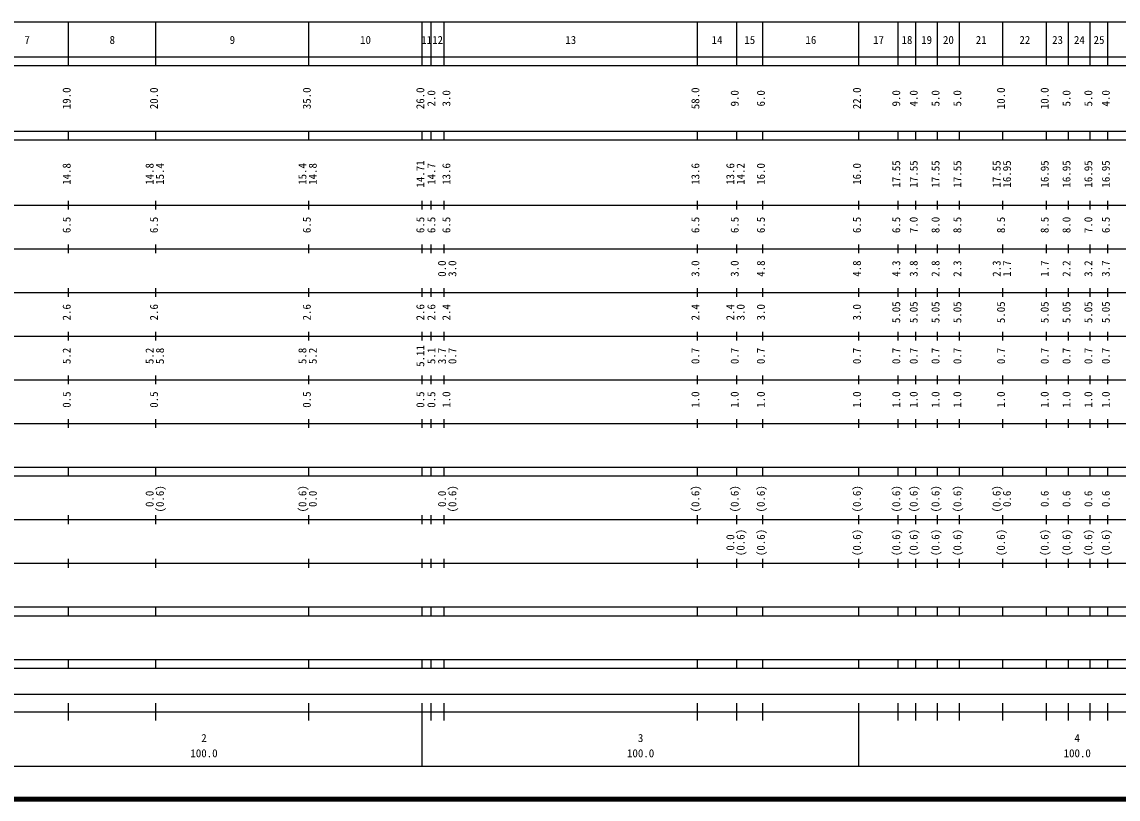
# Model space of a CAD drawing. Units: millimetres on the paper, enlarged 1000 times. Extents: x -32835295 to 680000, y -214460296 to 380000.
# Drawn here: x 176296 to 427357, y 20000 to 198000 of the extents above; entities that cross this region are included whole.
import ezdxf
from ezdxf.enums import TextEntityAlignment as Align

# ---------------------------------------------------------------- set-up
doc = ezdxf.new("R2010")
doc.units = ezdxf.units.MM
doc.header["$LTSCALE"] = 1000
doc.layers.add('M-TTL', color=2, linetype='Continuous', lineweight=140)
doc.layers.add('M-TTL-BAND', color=7, linetype='Continuous', lineweight=25)
doc.styles.add('ＭＳ ゴシック', font='')
doc.styles.get('ＭＳ ゴシック').set_extended_font_data('MS Gothic')

msp = doc.modelspace()

# ---------------------------------------------------------------- linework, layer by layer
at = {"layer": 'M-TTL'}
msp.add_line((40000, 20000), (680000, 20000), dxfattribs=at)
at = {"layer": 'M-TTL-BAND'}
for p, q in [((68000, 198000), (579000, 198000)), ((187000, 188000), (187000, 198000)), ((207000, 188000), (207000, 198000)), ((242000, 188000), (242000, 198000)), ((268000, 188000), (268000, 198000)), ((270000, 188000), (270000, 198000)), ((273000, 188000), (273000, 198000)), ((331000, 188000), (331000, 198000)), ((340000, 188000), (340000, 198000)), ((346000, 188000), (346000, 198000)), ((368000, 188000), (368000, 198000)), ((377000, 188000), (377000, 198000)), ((381000, 188000), (381000, 198000)), ((386000, 188000), (386000, 198000)), ((391000, 188000), (391000, 198000)), ((401000, 188000), (401000, 198000)), ((411000, 188000), (411000, 198000)), ((416000, 188000), (416000, 198000)), ((421000, 188000), (421000, 198000)), ((425000, 188000), (425000, 198000)), ((40000, 190000), (579000, 190000)), ((40000, 188000), (579000, 188000)), ((40000, 173000), (579000, 173000)), ((40000, 171000), (579000, 171000)), ((187000, 171000), (187000, 173000)), ((207000, 171000), (207000, 173000)), ((242000, 171000), (242000, 173000)), ((268000, 171000), (268000, 173000)), ((270000, 171000), (270000, 173000)), ((273000, 171000), (273000, 173000)), ((331000, 171000), (331000, 173000)), ((340000, 171000), (340000, 173000)), ((346000, 171000), (346000, 173000)), ((368000, 171000), (368000, 173000)), ((377000, 171000), (377000, 173000)), ((381000, 171000), (381000, 173000)), ((386000, 171000), (386000, 173000)), ((391000, 171000), (391000, 173000)), ((401000, 171000), (401000, 173000)), ((411000, 171000), (411000, 173000)), ((416000, 171000), (416000, 173000)), ((421000, 171000), (421000, 173000)), ((425000, 171000), (425000, 173000)), ((40000, 156000), (579000, 156000)), ((187000, 155000), (187000, 157000)), ((207000, 155000), (207000, 157000)), ((242000, 155000), (242000, 157000)), ((268000, 155000), (268000, 157000)), ((270000, 155000), (270000, 157000)), ((273000, 155000), (273000, 157000)), ((331000, 155000), (331000, 157000)), ((340000, 155000), (340000, 157000)), ((346000, 155000), (346000, 157000)), ((368000, 155000), (368000, 157000)), ((377000, 155000), (377000, 157000)), ((381000, 155000), (381000, 157000)), ((386000, 155000), (386000, 157000)), ((391000, 155000), (391000, 157000)), ((401000, 155000), (401000, 157000)), ((411000, 155000), (411000, 157000)), ((416000, 155000), (416000, 157000)), ((421000, 155000), (421000, 157000)), ((425000, 155000), (425000, 157000)), ((46000, 146000), (579000, 146000)), ((187000, 145000), (187000, 147000)), ((207000, 145000), (207000, 147000)), ((242000, 145000), (242000, 147000)), ((268000, 145000), (268000, 147000)), ((270000, 145000), (270000, 147000)), ((273000, 145000), (273000, 147000)), ((331000, 145000), (331000, 147000)), ((340000, 145000), (340000, 147000)), ((346000, 145000), (346000, 147000)), ((368000, 145000), (368000, 147000)), ((377000, 145000), (377000, 147000)), ((381000, 145000), (381000, 147000)), ((386000, 145000), (386000, 147000)), ((391000, 145000), (391000, 147000)), ((401000, 145000), (401000, 147000)), ((411000, 145000), (411000, 147000)), ((416000, 145000), (416000, 147000)), ((421000, 145000), (421000, 147000)), ((425000, 145000), (425000, 147000)), ((52000, 136000), (579000, 136000)), ((187000, 135000), (187000, 137000)), ((207000, 135000), (207000, 137000)), ((242000, 135000), (242000, 137000)), ((268000, 135000), (268000, 137000)), ((270000, 135000), (270000, 137000)), ((273000, 135000), (273000, 137000)), ((331000, 135000), (331000, 137000)), ((340000, 135000), (340000, 137000)), ((346000, 135000), (346000, 137000)), ((368000, 135000), (368000, 137000)), ((377000, 135000), (377000, 137000)), ((381000, 135000), (381000, 137000)), ((386000, 135000), (386000, 137000)), ((391000, 135000), (391000, 137000)), ((401000, 135000), (401000, 137000)), ((411000, 135000), (411000, 137000)), ((416000, 135000), (416000, 137000)), ((421000, 135000), (421000, 137000)), ((425000, 135000), (425000, 137000)), ((46000, 126000), (579000, 126000)), ((187000, 125000), (187000, 127000)), ((207000, 125000), (207000, 127000)), ((242000, 125000), (242000, 127000)), ((268000, 125000), (268000, 127000)), ((270000, 125000), (270000, 127000)), ((273000, 125000), (273000, 127000)), ((331000, 125000), (331000, 127000)), ((340000, 125000), (340000, 127000)), ((346000, 125000), (346000, 127000)), ((368000, 125000), (368000, 127000)), ((377000, 125000), (377000, 127000)), ((381000, 125000), (381000, 127000)), ((386000, 125000), (386000, 127000)), ((391000, 125000), (391000, 127000)), ((401000, 125000), (401000, 127000)), ((411000, 125000), (411000, 127000)), ((416000, 125000), (416000, 127000)), ((421000, 125000), (421000, 127000)), ((425000, 125000), (425000, 127000)), ((52000, 116000), (579000, 116000)), ((187000, 115000), (187000, 117000)), ((207000, 115000), (207000, 117000)), ((242000, 115000), (242000, 117000)), ((268000, 115000), (268000, 117000)), ((270000, 115000), (270000, 117000)), ((273000, 115000), (273000, 117000)), ((331000, 115000), (331000, 117000)), ((340000, 115000), (340000, 117000)), ((346000, 115000), (346000, 117000)), ((368000, 115000), (368000, 117000)), ((377000, 115000), (377000, 117000)), ((381000, 115000), (381000, 117000)), ((386000, 115000), (386000, 117000)), ((391000, 115000), (391000, 117000)), ((401000, 115000), (401000, 117000)), ((411000, 115000), (411000, 117000)), ((416000, 115000), (416000, 117000)), ((421000, 115000), (421000, 117000)), ((425000, 115000), (425000, 117000)), ((46000, 106000), (579000, 106000)), ((187000, 105000), (187000, 107000)), ((207000, 105000), (207000, 107000)), ((242000, 105000), (242000, 107000)), ((268000, 105000), (268000, 107000)), ((270000, 105000), (270000, 107000)), ((273000, 105000), (273000, 107000)), ((331000, 105000), (331000, 107000)), ((340000, 105000), (340000, 107000)), ((346000, 105000), (346000, 107000)), ((368000, 105000), (368000, 107000)), ((377000, 105000), (377000, 107000)), ((381000, 105000), (381000, 107000)), ((386000, 105000), (386000, 107000)), ((391000, 105000), (391000, 107000)), ((401000, 105000), (401000, 107000)), ((411000, 105000), (411000, 107000)), ((416000, 105000), (416000, 107000)), ((421000, 105000), (421000, 107000)), ((425000, 105000), (425000, 107000)), ((40000, 96000), (579000, 96000)), ((187000, 94000), (187000, 96000)), ((207000, 94000), (207000, 96000)), ((242000, 94000), (242000, 96000)), ((268000, 94000), (268000, 96000)), ((270000, 94000), (270000, 96000)), ((273000, 94000), (273000, 96000)), ((331000, 94000), (331000, 96000)), ((340000, 94000), (340000, 96000)), ((346000, 94000), (346000, 96000)), ((368000, 94000), (368000, 96000)), ((377000, 94000), (377000, 96000)), ((381000, 94000), (381000, 96000)), ((386000, 94000), (386000, 96000)), ((391000, 94000), (391000, 96000)), ((401000, 94000), (401000, 96000)), ((411000, 94000), (411000, 96000)), ((416000, 94000), (416000, 96000)), ((421000, 94000), (421000, 96000)), ((425000, 94000), (425000, 96000)), ((40000, 94000), (579000, 94000)), ((49000, 84000), (579000, 84000)), ((187000, 83000), (187000, 85000)), ((207000, 83000), (207000, 85000)), ((242000, 83000), (242000, 85000)), ((268000, 83000), (268000, 85000)), ((270000, 83000), (270000, 85000)), ((273000, 83000), (273000, 85000)), ((331000, 83000), (331000, 85000)), ((340000, 83000), (340000, 85000)), ((346000, 83000), (346000, 85000)), ((368000, 83000), (368000, 85000)), ((377000, 83000), (377000, 85000)), ((381000, 83000), (381000, 85000)), ((386000, 83000), (386000, 85000)), ((391000, 83000), (391000, 85000)), ((401000, 83000), (401000, 85000)), ((411000, 83000), (411000, 85000)), ((416000, 83000), (416000, 85000)), ((421000, 83000), (421000, 85000)), ((425000, 83000), (425000, 85000)), ((40000, 74000), (579000, 74000)), ((187000, 73000), (187000, 75000)), ((207000, 73000), (207000, 75000)), ((242000, 73000), (242000, 75000)), ((268000, 73000), (268000, 75000)), ((270000, 73000), (270000, 75000)), ((273000, 73000), (273000, 75000)), ((331000, 73000), (331000, 75000)), ((340000, 73000), (340000, 75000)), ((346000, 73000), (346000, 75000)), ((368000, 73000), (368000, 75000)), ((377000, 73000), (377000, 75000)), ((381000, 73000), (381000, 75000)), ((386000, 73000), (386000, 75000)), ((391000, 73000), (391000, 75000)), ((401000, 73000), (401000, 75000)), ((411000, 73000), (411000, 75000)), ((416000, 73000), (416000, 75000)), ((421000, 73000), (421000, 75000)), ((425000, 73000), (425000, 75000)), ((40000, 64000), (579000, 64000)), ((187000, 62000), (187000, 64000)), ((207000, 62000), (207000, 64000)), ((242000, 62000), (242000, 64000)), ((268000, 62000), (268000, 64000)), ((270000, 62000), (270000, 64000)), ((273000, 62000), (273000, 64000)), ((331000, 62000), (331000, 64000)), ((340000, 62000), (340000, 64000)), ((346000, 62000), (346000, 64000)), ((368000, 62000), (368000, 64000)), ((377000, 62000), (377000, 64000)), ((381000, 62000), (381000, 64000)), ((386000, 62000), (386000, 64000)), ((391000, 62000), (391000, 64000)), ((401000, 62000), (401000, 64000)), ((411000, 62000), (411000, 64000)), ((416000, 62000), (416000, 64000)), ((421000, 62000), (421000, 64000)), ((425000, 62000), (425000, 64000)), ((40000, 62000), (579000, 62000)), ((40000, 52000), (579000, 52000)), ((187000, 50000), (187000, 52000)), ((207000, 50000), (207000, 52000)), ((242000, 50000), (242000, 52000)), ((268000, 50000), (268000, 52000)), ((270000, 50000), (270000, 52000)), ((273000, 50000), (273000, 52000)), ((331000, 50000), (331000, 52000)), ((340000, 50000), (340000, 52000)), ((346000, 50000), (346000, 52000)), ((368000, 50000), (368000, 52000)), ((377000, 50000), (377000, 52000)), ((381000, 50000), (381000, 52000)), ((386000, 50000), (386000, 52000)), ((391000, 50000), (391000, 52000)), ((401000, 50000), (401000, 52000)), ((411000, 50000), (411000, 52000)), ((416000, 50000), (416000, 52000)), ((421000, 50000), (421000, 52000)), ((425000, 50000), (425000, 52000)), ((40000, 50000), (579000, 50000)), ((71000, 44000), (565000, 44000)), ((187000, 38000), (187000, 42000)), ((207000, 38000), (207000, 42000)), ((242000, 38000), (242000, 42000)), ((268000, 27500), (268000, 42000)), ((270000, 38000), (270000, 42000)), ((273000, 38000), (273000, 42000)), ((331000, 38000), (331000, 42000)), ((340000, 38000), (340000, 42000)), ((346000, 38000), (346000, 42000)), ((368000, 27500), (368000, 42000)), ((377000, 38000), (377000, 42000)), ((381000, 38000), (381000, 42000)), ((386000, 38000), (386000, 42000)), ((391000, 38000), (391000, 42000)), ((401000, 38000), (401000, 42000)), ((411000, 38000), (411000, 42000)), ((416000, 38000), (416000, 42000)), ((421000, 38000), (421000, 42000)), ((425000, 38000), (425000, 42000)), ((40000, 40000), (579000, 40000)), ((68000, 27500), (579000, 27500))]:
    msp.add_line(p, q, dxfattribs=at)

# ---------------------------------------------------------------- texts
at = {"layer": 'M-TTL-BAND', "style": 'ＭＳ ゴシック'}
for s, p in [('7', (177500, 192405)), ('8', (197000, 192405)), ('9', (224500, 192405)), ('10', (255000, 192405)), ('11', (269000, 192405)), ('12', (271500, 192405)), ('13', (302000, 192405)), ('14', (335500, 192405)), ('15', (343000, 192405)), ('16', (357000, 192405)), ('17', (372500, 192405)), ('18', (379000, 192405)), ('19', (383500, 192405)), ('20', (388500, 192405)), ('21', (396000, 192405)), ('22', (406000, 192405)), ('23', (413500, 192405)), ('24', (418500, 192405)), ('25', (423000, 192405)), ('2', (218000, 32523)), ('3', (318000, 32523)), ('4', (418000, 32523)), ('100.0', (218000, 29033)), ('100.0', (318000, 29033)), ('100.0', (418000, 29033))]:
    msp.add_text(s, height=1833, dxfattribs=at).set_placement(p, align=Align.BOTTOM_CENTER)
for s, p in [('19.0', (188000, 180500)), ('20.0', (208000, 180500)), ('35.0', (243000, 180500)), ('26.0', (269000, 180500)), ('2.0', (271532, 180500)), ('3.0', (274969, 180500)), ('58.0', (332000, 180500)), ('9.0', (341000, 180500)), ('6.0', (347000, 180500)), ('22.0', (369000, 180500)), ('9.0', (378000, 180500)), ('4.0', (382000, 180500)), ('5.0', (387000, 180500)), ('5.0', (392000, 180500)), ('10.0', (402000, 180500)), ('10.0', (412000, 180500)), ('5.0', (417000, 180500)), ('5.0', (422000, 180500)), ('4.0', (426000, 180500)), ('14.71', (269000, 163174)), ('17.55', (378000, 163174)), ('17.55', (382000, 163174)), ('17.55', (387000, 163174)), ('17.55', (392000, 163174)), ('17.55', (401000, 163174)), ('16.95', (403370, 163174)), ('16.95', (412000, 163174)), ('16.95', (417000, 163174)), ('16.95', (422000, 163174)), ('16.95', (426000, 163174)), ('14.8', (188000, 163174)), ('14.8', (207000, 163174)), ('15.4', (209370, 163174)), ('15.4', (242000, 163174)), ('14.8', (244370, 163174)), ('14.7', (271532, 163174)), ('13.6', (274969, 163174)), ('13.6', (332000, 163174)), ('13.6', (340000, 163174)), ('14.2', (342370, 163174)), ('16.0', (347000, 163174)), ('16.0', (369000, 163174)), ('6.5', (188000, 151500)), ('6.5', (208000, 151500)), ('6.5', (243000, 151500)), ('6.5', (269000, 151500)), ('6.5', (271532, 151500)), ('6.5', (274969, 151500)), ('6.5', (332000, 151500)), ('6.5', (341000, 151500)), ('6.5', (347000, 151500)), ('6.5', (369000, 151500)), ('6.5', (378000, 151500)), ('7.0', (382000, 151500)), ('8.0', (387000, 151500)), ('8.5', (392000, 151500)), ('8.5', (402000, 151500)), ('8.5', (412000, 151500)), ('8.0', (417000, 151500)), ('7.0', (422000, 151500)), ('6.5', (426000, 151500)), ('0.0', (273969, 141500)), ('3.0', (276339, 141500)), ('3.0', (332000, 141500)), ('3.0', (341000, 141500)), ('4.8', (347000, 141500)), ('4.8', (369000, 141500)), ('4.3', (378000, 141500)), ('3.8', (382000, 141500)), ('2.8', (387000, 141500)), ('2.3', (392000, 141500)), ('2.3', (401000, 141500)), ('1.7', (403370, 141500)), ('1.7', (412000, 141500)), ('2.2', (417000, 141500)), ('3.2', (422000, 141500)), ('3.7', (426000, 141500)), ('2.6', (188000, 131500)), ('2.6', (208000, 131500)), ('2.6', (243000, 131500)), ('2.6', (269000, 131500)), ('2.6', (271532, 131500)), ('2.4', (274969, 131500)), ('2.4', (332000, 131500)), ('2.4', (340000, 131500)), ('3.0', (342370, 131500)), ('3.0', (347000, 131500)), ('3.0', (369000, 131500)), ('5.05', (378000, 131500)), ('5.05', (382000, 131500)), ('5.05', (387000, 131500)), ('5.05', (392000, 131500)), ('5.05', (402000, 131500)), ('5.05', (412000, 131500)), ('5.05', (417000, 131500)), ('5.05', (422000, 131500)), ('5.05', (426000, 131500)), ('5.2', (188000, 121500)), ('5.2', (207000, 121500)), ('5.8', (209370, 121500)), ('5.8', (242000, 121500)), ('5.2', (244370, 121500)), ('5.11', (269000, 121500)), ('5.1', (271532, 121500)), ('3.7', (273969, 121500)), ('0.7', (276339, 121500)), ('0.7', (332000, 121500)), ('0.7', (341000, 121500)), ('0.7', (347000, 121500)), ('0.7', (369000, 121500)), ('0.7', (378000, 121500)), ('0.7', (382000, 121500)), ('0.7', (387000, 121500)), ('0.7', (392000, 121500)), ('0.7', (402000, 121500)), ('0.7', (412000, 121500)), ('0.7', (417000, 121500)), ('0.7', (422000, 121500)), ('0.7', (426000, 121500)), ('0.5', (188000, 111500)), ('0.5', (208000, 111500)), ('0.5', (243000, 111500)), ('0.5', (269000, 111500)), ('0.5', (271532, 111500)), ('1.0', (274969, 111500)), ('1.0', (332000, 111500)), ('1.0', (341000, 111500)), ('1.0', (347000, 111500)), ('1.0', (369000, 111500)), ('1.0', (378000, 111500)), ('1.0', (382000, 111500)), ('1.0', (387000, 111500)), ('1.0', (392000, 111500)), ('1.0', (402000, 111500)), ('1.0', (412000, 111500)), ('1.0', (417000, 111500)), ('1.0', (422000, 111500)), ('1.0', (426000, 111500)), ('0.0', (207000, 88764)), ('(0.6)', (209370, 88764)), ('(0.6)', (242000, 88764)), ('0.0', (244370, 88764)), ('0.0', (273969, 88764)), ('(0.6)', (276339, 88764)), ('(0.6)', (332000, 88764)), ('(0.6)', (341000, 88764)), ('(0.6)', (347000, 88764)), ('(0.6)', (369000, 88764)), ('(0.6)', (378000, 88764)), ('(0.6)', (382000, 88764)), ('(0.6)', (387000, 88764)), ('(0.6)', (392000, 88764)), ('(0.6)', (401000, 88764)), ('0.6', (403370, 88764)), ('0.6', (412000, 88764)), ('0.6', (417000, 88764)), ('0.6', (422000, 88764)), ('0.6', (426000, 88764)), ('0.0', (340000, 78764)), ('(0.6)', (342370, 78764)), ('(0.6)', (347000, 78764)), ('(0.6)', (369000, 78764)), ('(0.6)', (378000, 78764)), ('(0.6)', (382000, 78764)), ('(0.6)', (387000, 78764)), ('(0.6)', (392000, 78764)), ('(0.6)', (402000, 78764)), ('(0.6)', (412000, 78764)), ('(0.6)', (417000, 78764)), ('(0.6)', (422000, 78764)), ('(0.6)', (426000, 78764))]:
    msp.add_text(s, height=1833, rotation=90, dxfattribs=at).set_placement(p, align=Align.BOTTOM_CENTER)

doc.saveas('drawing.dxf')
